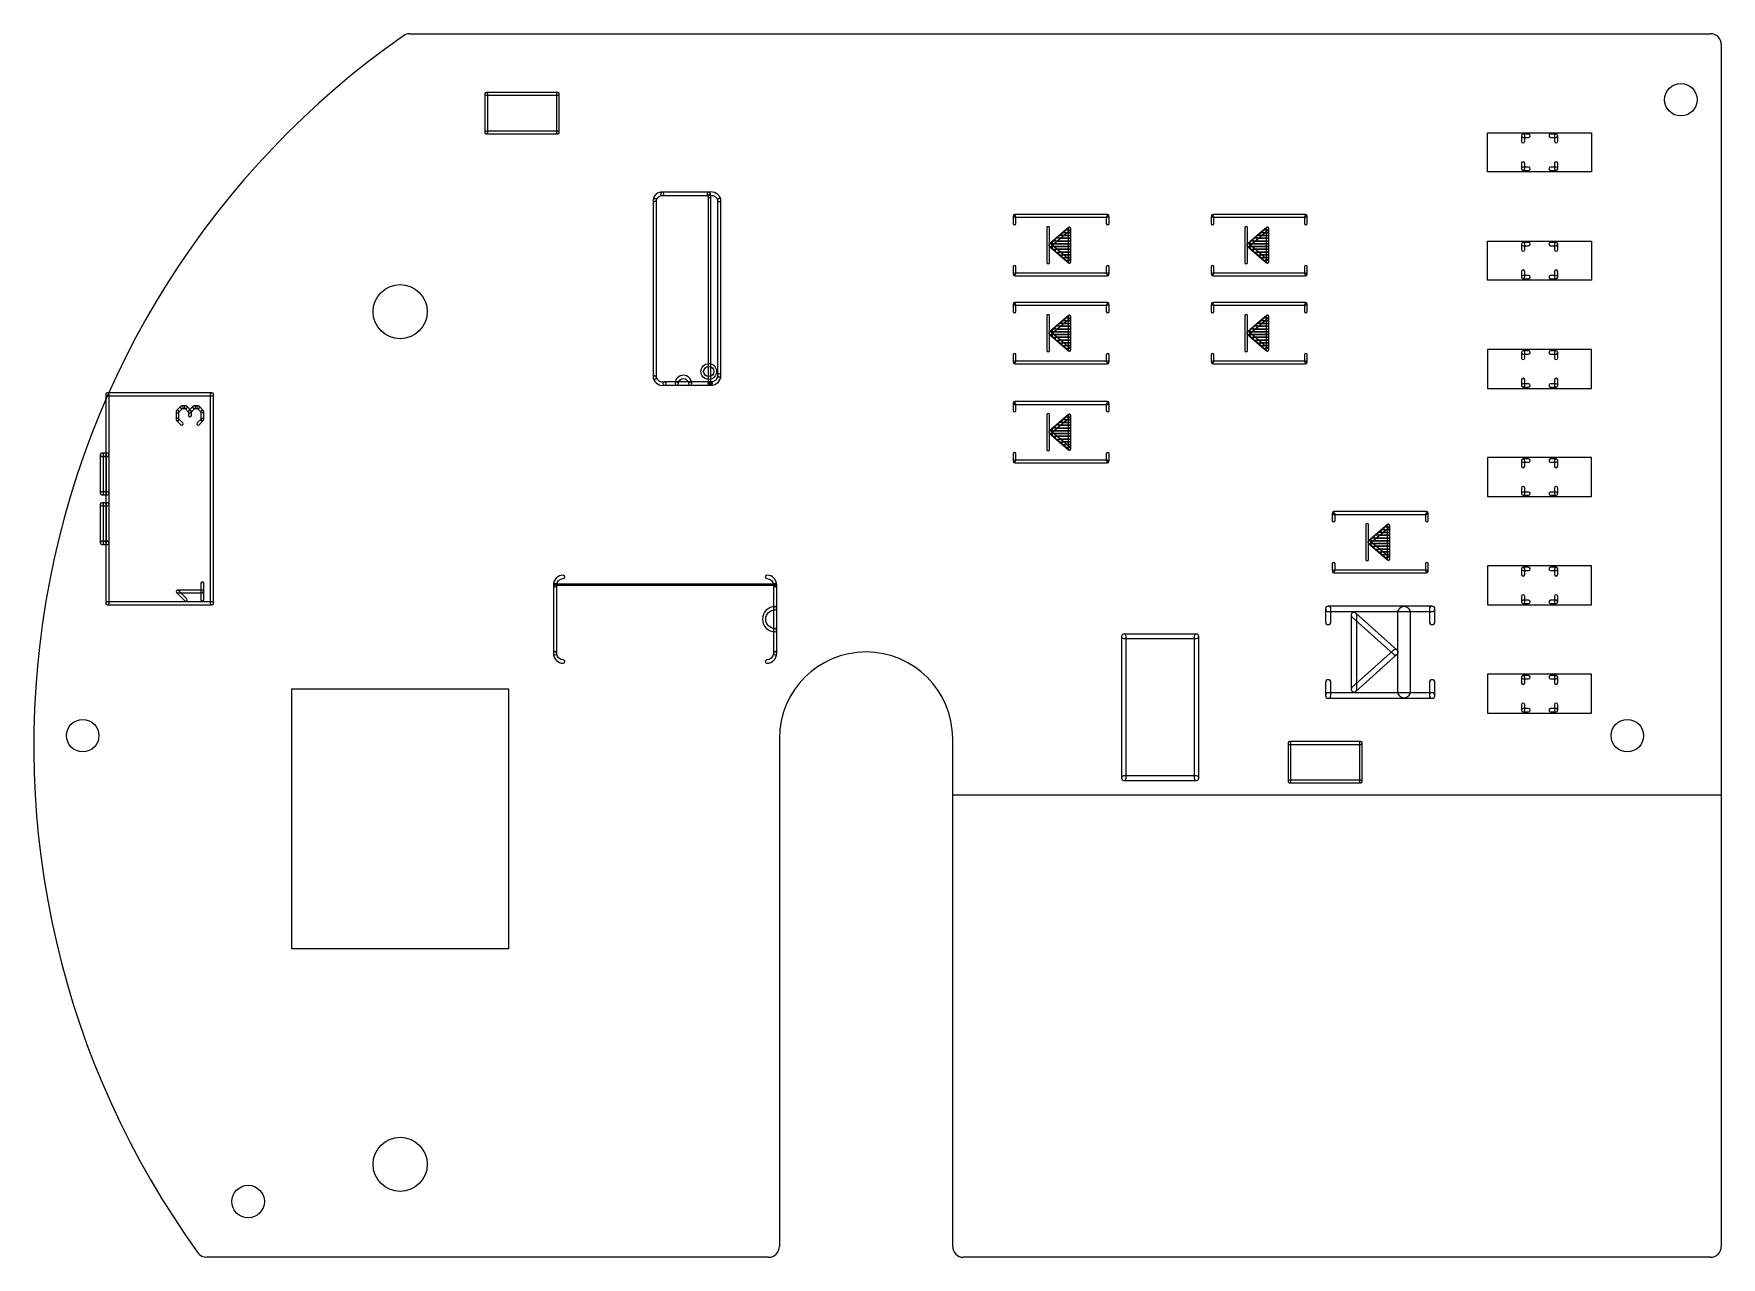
# Model space of a CAD drawing. Extents: x -77.9 to 0, y 0 to 56.5.
import ezdxf

# ---------------------------------------------------------------- set-up
doc = ezdxf.new("R2010")
doc.units = 0
doc.layers.add('20', color=7, linetype='CONTINUOUS')
doc.layers.add('21', color=253, linetype='CONTINUOUS')

msp = doc.modelspace()

# ---------------------------------------------------------------- linework, layer by layer
at = {"layer": '20'}
for p, q in [((-60.5647, 56.5), (-0.5, 56.5)), ((0, 56), (0, 21.336)), ((-43.4888, 23.952), (-43.4888, 0.5)), ((-35.4888, 21.336), (-35.4888, 23.952)), ((-35.4888, 0.5), (-35.4888, 21.336)), ((0, 21.336), (-35.4888, 21.336)), ((0, 21.336), (0, 0.5)), ((-43.9888, 0), (-69.9348, 0)), ((-0.5, 0), (-34.9888, 0))]:
    msp.add_line(p, q, dxfattribs=at)
for centre, radius in [((-1.8649, 53.4535), 0.75), ((-61, 43.6645), 1.25), ((-75.6591, 24.0864), 0.75), ((-4.3391, 24.0864), 0.75), ((-61, 4.2932), 1.25), ((-68.0216, 2.5721), 0.75)]:
    msp.add_circle(centre, radius, dxfattribs=at)
for centre, radius, start, end in [((-37.9194, 23.6358), 40, 124.9805, 215.8536), ((-60.5647, 56), 0.5, 90.0002, 124.9808), ((-0.5, 56), 0.5, 0, 90), ((-39.4888, 23.952), 4, 0, 180), ((-69.9348, 0.5), 0.5, 215.8538, 270.0002), ((-43.9888, 0.5), 0.5, 270, 0), ((-34.9888, 0.5), 0.5, 180, 270), ((-0.5, 0.5), 0.5, 270, 0)]:
    msp.add_arc(centre, radius, start, end, dxfattribs=at)
at = {"layer": '21'}
for p, q in [((-10.7863, 51.9242), (-5.9863, 51.9242)), ((-10.7863, 50.1242), (-10.7863, 51.9242)), ((-5.9863, 51.9242), (-5.9863, 50.1242)), ((-5.9863, 50.1242), (-10.7863, 50.1242)), ((-10.7863, 46.9242), (-5.9863, 46.9242)), ((-10.7863, 45.1242), (-10.7863, 46.9242)), ((-5.9863, 46.9242), (-5.9863, 45.1242)), ((-5.9863, 45.1242), (-10.7863, 45.1242)), ((-10.7863, 41.9242), (-10.7863, 40.1242)), ((-5.9863, 41.9242), (-10.7863, 41.9242)), ((-5.9863, 40.1242), (-5.9863, 41.9242)), ((-10.7863, 40.1242), (-5.9863, 40.1242)), ((-10.7863, 36.9242), (-10.7863, 35.1242)), ((-5.9863, 36.9242), (-10.7863, 36.9242)), ((-5.9863, 35.1242), (-5.9863, 36.9242)), ((-10.7863, 35.1242), (-5.9863, 35.1242)), ((-10.7863, 31.9242), (-10.7863, 30.1242)), ((-5.9863, 31.9242), (-10.7863, 31.9242)), ((-5.9863, 30.1242), (-5.9863, 31.9242)), ((-10.7863, 30.1242), (-5.9863, 30.1242)), ((-10.7863, 26.9242), (-10.7863, 25.1242)), ((-5.9863, 26.9242), (-10.7863, 26.9242)), ((-5.9863, 25.1242), (-5.9863, 26.9242)), ((-66, 26.25), (-56, 26.25)), ((-66, 14.25), (-66, 26.25)), ((-56, 26.25), (-56, 14.25)), ((-10.7863, 25.1242), (-5.9863, 25.1242)), ((-56, 14.25), (-66, 14.25))]:
    msp.add_line(p, q, dxfattribs=at)
for points in [[(-56.9595, 51.943), (-56.9595, 53.721, 1), (-57.0865, 53.721), (-57.0865, 51.943, 1)], [(-57.023, 53.6575), (-53.721, 53.6575, 1), (-53.721, 53.7845), (-57.023, 53.7845, 1)], [(-53.7845, 53.721), (-53.7845, 51.943, 1), (-53.6575, 51.943), (-53.6575, 53.721, 1)], [(-53.721, 52.0065), (-57.023, 52.0065, 1), (-57.023, 51.8795), (-53.721, 51.8795, 1)], [(-9.1483, 51.71), (-8.8943, 51.71, 1), (-8.8943, 51.8624), (-9.1483, 51.8624, 1)], [(-9.2245, 51.7862), (-9.2245, 51.5322, 1), (-9.0721, 51.5322), (-9.0721, 51.7862, 1)], [(-7.6243, 51.8624), (-7.8783, 51.8624, 1), (-7.8783, 51.71), (-7.6243, 51.71, 1)], [(-7.7005, 51.7862), (-7.7005, 51.5322, 1), (-7.5481, 51.5322), (-7.5481, 51.7862, 1)], [(-9.0721, 50.2622), (-9.0721, 50.5162, 1), (-9.2245, 50.5162), (-9.2245, 50.2622, 1)], [(-8.8943, 50.3384), (-9.1483, 50.3384, 1), (-9.1483, 50.186), (-8.8943, 50.186, 1)], [(-7.6243, 50.3384), (-7.8783, 50.3384, 1), (-7.8783, 50.186), (-7.6243, 50.186, 1)], [(-7.7005, 50.5162), (-7.7005, 50.2622, 1), (-7.5481, 50.2622), (-7.5481, 50.5162, 1)], [(-48.9041, 49.0282, 1), (-48.8895, 49.1798, 0.4142), (-49.3136, 48.8303, 1), (-49.162, 48.8157, -0.4142)], [(-46.7472, 49.1802), (-48.8968, 49.1802, 1), (-48.8968, 49.0278), (-46.7472, 49.0278, 1)], [(-46.6479, 49.0228), (-46.6733, 49.1228, 1), (-46.8211, 49.0852), (-46.7957, 48.9852, 1)], [(-46.3399, 48.8037, 1), (-46.1925, 48.8423, 0.4142), (-46.7665, 49.1777, 1), (-46.7279, 49.0303, -0.4142)], [(-49.314, 48.823), (-49.314, 40.625, 1), (-49.1616, 40.625), (-49.1616, 48.823, 1)], [(-46.6583, 40.344), (-46.6583, 49.004, 1), (-46.7853, 49.004), (-46.7853, 40.344, 1)], [(-46.19, 40.725), (-46.19, 48.823, 1), (-46.3424, 48.823), (-46.3424, 40.725, 1)], [(-32.6935, 48.036), (-32.6935, 47.736, 1), (-32.5665, 47.736), (-32.5665, 48.036, 1)], [(-32.625, 48.0225), (-28.335, 48.0225, 1), (-28.335, 48.1495), (-32.625, 48.1495, 1)], [(-31.0165, 45.936), (-31.0165, 47.536, 1), (-31.1435, 47.536), (-31.1435, 45.936, 1)], [(-30.9467, 46.6878), (-30.0577, 47.4498, 1), (-30.1403, 47.5462), (-31.0293, 46.7842, 1)], [(-30.1625, 47.498), (-30.1625, 45.974, 1), (-30.0355, 45.974), (-30.0355, 47.498, 1)], [(-28.3935, 48.036), (-28.3935, 47.736, 1), (-28.2665, 47.736), (-28.2665, 48.036, 1)], [(-23.5495, 48.036), (-23.5495, 47.736, 1), (-23.4225, 47.736), (-23.4225, 48.036, 1)], [(-23.481, 48.0225), (-19.191, 48.0225, 1), (-19.191, 48.1495), (-23.481, 48.1495, 1)], [(-21.8725, 45.936), (-21.8725, 47.536, 1), (-21.9995, 47.536), (-21.9995, 45.936, 1)], [(-21.8027, 46.6878), (-20.9137, 47.4498, 1), (-20.9963, 47.5462), (-21.8853, 46.7842, 1)], [(-21.0185, 47.498), (-21.0185, 45.974, 1), (-20.8915, 45.974), (-20.8915, 47.498, 1)], [(-19.2495, 48.036), (-19.2495, 47.736, 1), (-19.1225, 47.736), (-19.1225, 48.036, 1)], [(-30.0577, 46.0222), (-30.9467, 46.7842, 1), (-31.0293, 46.6878), (-30.1403, 45.9258, 1)], [(-30.099, 46.7995), (-30.988, 46.7995, 1), (-30.988, 46.6725), (-30.099, 46.6725, 1)], [(-30.099, 46.9265), (-30.8398, 46.9265, 1), (-30.8398, 46.7995), (-30.099, 46.7995, 1)], [(-30.099, 47.0535), (-30.6917, 47.0535, 1), (-30.6917, 46.9265), (-30.099, 46.9265, 1)], [(-30.099, 47.1805), (-30.5435, 47.1805, 1), (-30.5435, 47.0535), (-30.099, 47.0535, 1)], [(-30.099, 47.3075), (-30.3953, 47.3075, 1), (-30.3953, 47.1805), (-30.099, 47.1805, 1)], [(-30.099, 47.4345), (-30.2472, 47.4345, 1), (-30.2472, 47.3075), (-30.099, 47.3075, 1)], [(-20.9137, 46.0222), (-21.8027, 46.7842, 1), (-21.8853, 46.6878), (-20.9963, 45.9258, 1)], [(-20.955, 46.7995), (-21.844, 46.7995, 1), (-21.844, 46.6725), (-20.955, 46.6725, 1)], [(-20.955, 46.9265), (-21.6958, 46.9265, 1), (-21.6958, 46.7995), (-20.955, 46.7995, 1)], [(-20.955, 47.0535), (-21.5477, 47.0535, 1), (-21.5477, 46.9265), (-20.955, 46.9265, 1)], [(-20.955, 47.1805), (-21.3995, 47.1805, 1), (-21.3995, 47.0535), (-20.955, 47.0535, 1)], [(-20.955, 47.3075), (-21.2513, 47.3075, 1), (-21.2513, 47.1805), (-20.955, 47.1805, 1)], [(-20.955, 47.4345), (-21.1032, 47.4345, 1), (-21.1032, 47.3075), (-20.955, 47.3075, 1)], [(-9.1483, 46.71), (-8.8943, 46.71, 1), (-8.8943, 46.8624), (-9.1483, 46.8624, 1)], [(-9.2245, 46.7862), (-9.2245, 46.5322, 1), (-9.0721, 46.5322), (-9.0721, 46.7862, 1)], [(-7.6243, 46.8624), (-7.8783, 46.8624, 1), (-7.8783, 46.71), (-7.6243, 46.71, 1)], [(-7.7005, 46.7862), (-7.7005, 46.5322, 1), (-7.5481, 46.5322), (-7.5481, 46.7862, 1)], [(-30.099, 46.6725), (-30.8398, 46.6725, 1), (-30.8398, 46.5455), (-30.099, 46.5455, 1)], [(-30.099, 46.5455), (-30.6917, 46.5455, 1), (-30.6917, 46.4185), (-30.099, 46.4185, 1)], [(-30.099, 46.4185), (-30.5435, 46.4185, 1), (-30.5435, 46.2915), (-30.099, 46.2915, 1)], [(-30.099, 46.2915), (-30.3953, 46.2915, 1), (-30.3953, 46.1645), (-30.099, 46.1645, 1)], [(-30.099, 46.1645), (-30.2472, 46.1645, 1), (-30.2472, 46.0375), (-30.099, 46.0375, 1)], [(-20.955, 46.6725), (-21.6958, 46.6725, 1), (-21.6958, 46.5455), (-20.955, 46.5455, 1)], [(-20.955, 46.5455), (-21.5477, 46.5455, 1), (-21.5477, 46.4185), (-20.955, 46.4185, 1)], [(-20.955, 46.4185), (-21.3995, 46.4185, 1), (-21.3995, 46.2915), (-20.955, 46.2915, 1)], [(-20.955, 46.2915), (-21.2513, 46.2915, 1), (-21.2513, 46.1645), (-20.955, 46.1645, 1)], [(-20.955, 46.1645), (-21.1032, 46.1645, 1), (-21.1032, 46.0375), (-20.955, 46.0375, 1)], [(-32.5665, 45.436), (-32.5665, 45.736, 1), (-32.6935, 45.736), (-32.6935, 45.436, 1)], [(-28.335, 45.4495), (-32.625, 45.4495, 1), (-32.625, 45.3225), (-28.335, 45.3225, 1)], [(-28.2665, 45.436), (-28.2665, 45.736, 1), (-28.3935, 45.736), (-28.3935, 45.436, 1)], [(-23.4225, 45.436), (-23.4225, 45.736, 1), (-23.5495, 45.736), (-23.5495, 45.436, 1)], [(-19.191, 45.4495), (-23.481, 45.4495, 1), (-23.481, 45.3225), (-19.191, 45.3225, 1)], [(-19.1225, 45.436), (-19.1225, 45.736, 1), (-19.2495, 45.736), (-19.2495, 45.436, 1)], [(-9.0721, 45.2622), (-9.0721, 45.5162, 1), (-9.2245, 45.5162), (-9.2245, 45.2622, 1)], [(-8.8943, 45.3384), (-9.1483, 45.3384, 1), (-9.1483, 45.186), (-8.8943, 45.186, 1)], [(-7.6243, 45.3384), (-7.8783, 45.3384, 1), (-7.8783, 45.186), (-7.6243, 45.186, 1)], [(-7.7005, 45.5162), (-7.7005, 45.2622, 1), (-7.5481, 45.2622), (-7.5481, 45.5162, 1)], [(-32.6935, 43.972), (-32.6935, 43.672, 1), (-32.5665, 43.672), (-32.5665, 43.972, 1)], [(-32.625, 43.9585), (-28.335, 43.9585, 1), (-28.335, 44.0855), (-32.625, 44.0855, 1)], [(-28.3935, 43.972), (-28.3935, 43.672, 1), (-28.2665, 43.672), (-28.2665, 43.972, 1)], [(-23.5495, 43.972), (-23.5495, 43.672, 1), (-23.4225, 43.672), (-23.4225, 43.972, 1)], [(-23.481, 43.9585), (-19.191, 43.9585, 1), (-19.191, 44.0855), (-23.481, 44.0855, 1)], [(-19.2495, 43.972), (-19.2495, 43.672, 1), (-19.1225, 43.672), (-19.1225, 43.972, 1)], [(-31.0165, 41.872), (-31.0165, 43.472, 1), (-31.1435, 43.472), (-31.1435, 41.872, 1)], [(-30.9467, 42.6238), (-30.0577, 43.3858, 1), (-30.1403, 43.4822), (-31.0293, 42.7202, 1)], [(-30.099, 42.8625), (-30.8398, 42.8625, 1), (-30.8398, 42.7355), (-30.099, 42.7355, 1)], [(-30.099, 42.9895), (-30.6917, 42.9895, 1), (-30.6917, 42.8625), (-30.099, 42.8625, 1)], [(-30.099, 43.1165), (-30.5435, 43.1165, 1), (-30.5435, 42.9895), (-30.099, 42.9895, 1)], [(-30.099, 43.2435), (-30.3953, 43.2435, 1), (-30.3953, 43.1165), (-30.099, 43.1165, 1)], [(-30.099, 43.3705), (-30.2472, 43.3705, 1), (-30.2472, 43.2435), (-30.099, 43.2435, 1)], [(-30.1625, 43.434), (-30.1625, 41.91, 1), (-30.0355, 41.91), (-30.0355, 43.434, 1)], [(-21.8725, 41.872), (-21.8725, 43.472, 1), (-21.9995, 43.472), (-21.9995, 41.872, 1)], [(-21.8027, 42.6238), (-20.9137, 43.3858, 1), (-20.9963, 43.4822), (-21.8853, 42.7202, 1)], [(-20.955, 42.8625), (-21.6958, 42.8625, 1), (-21.6958, 42.7355), (-20.955, 42.7355, 1)], [(-20.955, 42.9895), (-21.5477, 42.9895, 1), (-21.5477, 42.8625), (-20.955, 42.8625, 1)], [(-20.955, 43.1165), (-21.3995, 43.1165, 1), (-21.3995, 42.9895), (-20.955, 42.9895, 1)], [(-20.955, 43.2435), (-21.2513, 43.2435, 1), (-21.2513, 43.1165), (-20.955, 43.1165, 1)], [(-20.955, 43.3705), (-21.1032, 43.3705, 1), (-21.1032, 43.2435), (-20.955, 43.2435, 1)], [(-21.0185, 43.434), (-21.0185, 41.91, 1), (-20.8915, 41.91), (-20.8915, 43.434, 1)], [(-30.0577, 41.9582), (-30.9467, 42.7202, 1), (-31.0293, 42.6238), (-30.1403, 41.8618, 1)], [(-30.099, 42.7355), (-30.988, 42.7355, 1), (-30.988, 42.6085), (-30.099, 42.6085, 1)], [(-30.099, 42.6085), (-30.8398, 42.6085, 1), (-30.8398, 42.4815), (-30.099, 42.4815, 1)], [(-30.099, 42.4815), (-30.6917, 42.4815, 1), (-30.6917, 42.3545), (-30.099, 42.3545, 1)], [(-30.099, 42.3545), (-30.5435, 42.3545, 1), (-30.5435, 42.2275), (-30.099, 42.2275, 1)], [(-30.099, 42.2275), (-30.3953, 42.2275, 1), (-30.3953, 42.1005), (-30.099, 42.1005, 1)], [(-30.099, 42.1005), (-30.2472, 42.1005, 1), (-30.2472, 41.9735), (-30.099, 41.9735, 1)], [(-20.9137, 41.9582), (-21.8027, 42.7202, 1), (-21.8853, 42.6238), (-20.9963, 41.8618, 1)], [(-20.955, 42.7355), (-21.844, 42.7355, 1), (-21.844, 42.6085), (-20.955, 42.6085, 1)], [(-20.955, 42.6085), (-21.6958, 42.6085, 1), (-21.6958, 42.4815), (-20.955, 42.4815, 1)], [(-20.955, 42.4815), (-21.5477, 42.4815, 1), (-21.5477, 42.3545), (-20.955, 42.3545, 1)], [(-20.955, 42.3545), (-21.3995, 42.3545, 1), (-21.3995, 42.2275), (-20.955, 42.2275, 1)], [(-20.955, 42.2275), (-21.2513, 42.2275, 1), (-21.2513, 42.1005), (-20.955, 42.1005, 1)], [(-20.955, 42.1005), (-21.1032, 42.1005, 1), (-21.1032, 41.9735), (-20.955, 41.9735, 1)], [(-32.5665, 41.372), (-32.5665, 41.672, 1), (-32.6935, 41.672), (-32.6935, 41.372, 1)], [(-28.335, 41.3855), (-32.625, 41.3855, 1), (-32.625, 41.2585), (-28.335, 41.2585, 1)], [(-28.2665, 41.372), (-28.2665, 41.672, 1), (-28.3935, 41.672), (-28.3935, 41.372, 1)], [(-23.4225, 41.372), (-23.4225, 41.672, 1), (-23.5495, 41.672), (-23.5495, 41.372, 1)], [(-19.191, 41.3855), (-23.481, 41.3855, 1), (-23.481, 41.2585), (-19.191, 41.2585, 1)], [(-19.1225, 41.372), (-19.1225, 41.672, 1), (-19.2495, 41.672), (-19.2495, 41.372, 1)], [(-8.8943, 41.8624), (-9.1483, 41.8624, 1), (-9.1483, 41.71), (-8.8943, 41.71, 1)], [(-9.2245, 41.7862), (-9.2245, 41.5322, 1), (-9.0721, 41.5322), (-9.0721, 41.7862, 1)], [(-7.6243, 41.8624), (-7.8783, 41.8624, 1), (-7.8783, 41.71), (-7.6243, 41.71, 1)], [(-7.5481, 41.5322), (-7.5481, 41.7862, 1), (-7.7005, 41.7862), (-7.7005, 41.5322, 1)], [(-49.1634, 40.6415, 1), (-49.3122, 40.6085, 0.4142), (-48.7803, 40.2696, 1), (-48.8133, 40.4184, -0.4142)], [(-47.6902, 40.344, 1), (-47.5378, 40.344, 1), (-48.3062, 40.344, 1), (-48.1538, 40.344, -1)], [(-46.6472, 40.4202, 1), (-46.6472, 40.2678, 0.4142), (-46.19, 40.725, 1), (-46.3424, 40.725, -0.4142)], [(-9.2245, 40.5162), (-9.2245, 40.2622, 1), (-9.0721, 40.2622), (-9.0721, 40.5162, 1)], [(-7.5481, 40.2622), (-7.5481, 40.5162, 1), (-7.7005, 40.5162), (-7.7005, 40.2622, 1)], [(-74.516, 39.7728), (-69.69, 39.7728, 1), (-69.69, 39.9252), (-74.516, 39.9252, 1)], [(-74.5922, 39.849), (-74.5922, 37.055, 1), (-74.4398, 37.055), (-74.4398, 39.849, 1)], [(-69.6138, 30.197), (-69.6138, 39.849, 1), (-69.7662, 39.849), (-69.7662, 30.197, 1)], [(-48.7968, 40.2678), (-48.23, 40.2678, 1), (-48.23, 40.4202), (-48.7968, 40.4202, 1)], [(-48.23, 40.2678), (-47.614, 40.2678, 1), (-47.614, 40.4202), (-48.23, 40.4202, 1)], [(-47.614, 40.2678), (-46.7218, 40.2678, 1), (-46.7218, 40.4202), (-47.614, 40.4202, 1)], [(-46.7218, 40.2678), (-46.6472, 40.2678, 1), (-46.6472, 40.4202), (-46.7218, 40.4202, 1)], [(-9.1483, 40.186), (-8.8943, 40.186, 1), (-8.8943, 40.3384), (-9.1483, 40.3384, 1)], [(-7.8783, 40.186), (-7.6243, 40.186, 1), (-7.6243, 40.3384), (-7.8783, 40.3384, 1)], [(-71.2336, 39.0162), (-71.0429, 39.2069, 1), (-71.1327, 39.2967), (-71.3234, 39.106, 1)], [(-71.215, 38.6798), (-71.215, 39.0611, 1), (-71.342, 39.0611), (-71.342, 38.6798, 1)], [(-71.0878, 39.1883), (-70.8971, 39.1883, 1), (-70.8971, 39.3153), (-71.0878, 39.3153, 1)], [(-70.9421, 39.2069), (-70.7514, 39.0162, 1), (-70.6616, 39.106), (-70.8522, 39.2967, 1)], [(-70.6616, 39.0162), (-70.4709, 39.2069, 1), (-70.5607, 39.2967), (-70.7514, 39.106, 1)], [(-70.77, 39.0611), (-70.77, 38.8704, 1), (-70.643, 38.8704), (-70.643, 39.0611, 1)], [(-70.5158, 39.1883), (-70.3252, 39.1883, 1), (-70.3252, 39.3153), (-70.5158, 39.3153, 1)], [(-70.3701, 39.2069), (-70.1794, 39.0162, 1), (-70.0896, 39.106), (-70.2803, 39.2967, 1)], [(-70.198, 39.0611), (-70.198, 38.6798, 1), (-70.071, 38.6798), (-70.071, 39.0611, 1)], [(-32.6935, 39.4), (-32.6935, 39.1, 1), (-32.5665, 39.1), (-32.5665, 39.4, 1)], [(-32.625, 39.3865), (-28.335, 39.3865, 1), (-28.335, 39.5135), (-32.625, 39.5135, 1)], [(-31.0165, 37.3), (-31.0165, 38.9, 1), (-31.1435, 38.9), (-31.1435, 37.3, 1)], [(-28.3935, 39.4), (-28.3935, 39.1, 1), (-28.2665, 39.1), (-28.2665, 39.4, 1)], [(-71.0429, 38.534), (-71.2336, 38.7247, 1), (-71.3234, 38.6349), (-71.1327, 38.4442, 1)], [(-70.1794, 38.7247), (-70.3701, 38.534, 1), (-70.2803, 38.4442), (-70.0896, 38.6349, 1)], [(-30.9467, 38.0518), (-30.0577, 38.8138, 1), (-30.1403, 38.9102), (-31.0293, 38.1482, 1)], [(-30.099, 38.2905), (-30.8398, 38.2905, 1), (-30.8398, 38.1635), (-30.099, 38.1635, 1)], [(-30.099, 38.4175), (-30.6917, 38.4175, 1), (-30.6917, 38.2905), (-30.099, 38.2905, 1)], [(-30.099, 38.5445), (-30.5435, 38.5445, 1), (-30.5435, 38.4175), (-30.099, 38.4175, 1)], [(-30.099, 38.6715), (-30.3953, 38.6715, 1), (-30.3953, 38.5445), (-30.099, 38.5445, 1)], [(-30.099, 38.7985), (-30.2472, 38.7985, 1), (-30.2472, 38.6715), (-30.099, 38.6715, 1)], [(-30.1625, 38.862), (-30.1625, 37.338, 1), (-30.0355, 37.338), (-30.0355, 38.862, 1)], [(-30.0577, 37.3862), (-30.9467, 38.1482, 1), (-31.0293, 38.0518), (-30.1403, 37.2898, 1)], [(-30.099, 38.1635), (-30.988, 38.1635, 1), (-30.988, 38.0365), (-30.099, 38.0365, 1)], [(-30.099, 38.0365), (-30.8398, 38.0365, 1), (-30.8398, 37.9095), (-30.099, 37.9095, 1)], [(-30.099, 37.9095), (-30.6917, 37.9095, 1), (-30.6917, 37.7825), (-30.099, 37.7825, 1)], [(-30.099, 37.7825), (-30.5435, 37.7825, 1), (-30.5435, 37.6555), (-30.099, 37.6555, 1)], [(-30.099, 37.6555), (-30.3953, 37.6555, 1), (-30.3953, 37.5285), (-30.099, 37.5285, 1)], [(-30.099, 37.5285), (-30.2472, 37.5285, 1), (-30.2472, 37.4015), (-30.099, 37.4015, 1)], [(-74.643, 37.1312), (-74.77, 37.1312, 1), (-74.77, 36.9788), (-74.643, 36.9788, 1)], [(-74.6938, 35.277), (-74.6938, 37.055, 1), (-74.8462, 37.055), (-74.8462, 35.277, 1)], [(-74.516, 37.1312), (-74.643, 37.1312, 1), (-74.643, 36.9788), (-74.516, 36.9788, 1)], [(-74.7192, 37.055), (-74.7192, 35.277, 1), (-74.5668, 35.277), (-74.5668, 37.055, 1)], [(-74.5922, 37.055), (-74.5922, 35.277, 1), (-74.4398, 35.277), (-74.4398, 37.055, 1)], [(-32.5665, 36.8), (-32.5665, 37.1, 1), (-32.6935, 37.1), (-32.6935, 36.8, 1)], [(-28.335, 36.8135), (-32.625, 36.8135, 1), (-32.625, 36.6865), (-28.335, 36.6865, 1)], [(-28.2665, 36.8), (-28.2665, 37.1, 1), (-28.3935, 37.1), (-28.3935, 36.8, 1)], [(-8.8943, 36.8624), (-9.1483, 36.8624, 1), (-9.1483, 36.71), (-8.8943, 36.71, 1)], [(-9.2245, 36.7862), (-9.2245, 36.5322, 1), (-9.0721, 36.5322), (-9.0721, 36.7862, 1)], [(-7.6243, 36.8624), (-7.8783, 36.8624, 1), (-7.8783, 36.71), (-7.6243, 36.71, 1)], [(-7.5481, 36.5322), (-7.5481, 36.7862, 1), (-7.7005, 36.7862), (-7.7005, 36.5322, 1)], [(-74.77, 35.2008), (-74.643, 35.2008, 1), (-74.643, 35.3532), (-74.77, 35.3532, 1)], [(-74.643, 35.2008), (-74.516, 35.2008, 1), (-74.516, 35.3532), (-74.643, 35.3532, 1)], [(-74.5922, 35.277), (-74.5922, 34.769, 1), (-74.4398, 34.769), (-74.4398, 35.277, 1)], [(-9.2245, 35.5162), (-9.2245, 35.2622, 1), (-9.0721, 35.2622), (-9.0721, 35.5162, 1)], [(-9.1483, 35.186), (-8.8943, 35.186, 1), (-8.8943, 35.3384), (-9.1483, 35.3384, 1)], [(-7.8783, 35.186), (-7.6243, 35.186, 1), (-7.6243, 35.3384), (-7.8783, 35.3384, 1)], [(-7.5481, 35.2622), (-7.5481, 35.5162, 1), (-7.7005, 35.5162), (-7.7005, 35.2622, 1)], [(-74.6938, 32.991), (-74.6938, 34.769, 1), (-74.8462, 34.769), (-74.8462, 32.991, 1)], [(-74.77, 34.6928), (-74.643, 34.6928, 1), (-74.643, 34.8452), (-74.77, 34.8452, 1)], [(-74.643, 34.6928), (-74.516, 34.6928, 1), (-74.516, 34.8452), (-74.643, 34.8452, 1)], [(-74.7192, 34.769), (-74.7192, 32.991, 1), (-74.5668, 32.991), (-74.5668, 34.769, 1)], [(-74.5922, 34.769), (-74.5922, 32.991, 1), (-74.4398, 32.991), (-74.4398, 34.769, 1)], [(-17.9615, 34.32), (-17.9615, 34.02, 1), (-17.8345, 34.02), (-17.8345, 34.32, 1)], [(-17.893, 34.3065), (-13.603, 34.3065, 1), (-13.603, 34.4335), (-17.893, 34.4335, 1)], [(-13.6615, 34.32), (-13.6615, 34.02, 1), (-13.5345, 34.02), (-13.5345, 34.32, 1)], [(-16.2845, 32.22), (-16.2845, 33.82, 1), (-16.4115, 33.82), (-16.4115, 32.22, 1)], [(-16.2147, 32.9718), (-15.3257, 33.7338, 1), (-15.4083, 33.8302), (-16.2973, 33.0682, 1)], [(-15.367, 33.5915), (-15.6633, 33.5915, 1), (-15.6633, 33.4645), (-15.367, 33.4645, 1)], [(-15.367, 33.7185), (-15.5152, 33.7185, 1), (-15.5152, 33.5915), (-15.367, 33.5915, 1)], [(-15.4305, 33.782), (-15.4305, 32.258, 1), (-15.3035, 32.258), (-15.3035, 33.782, 1)], [(-74.77, 32.9148), (-74.643, 32.9148, 1), (-74.643, 33.0672), (-74.77, 33.0672, 1)], [(-74.643, 32.9148), (-74.516, 32.9148, 1), (-74.516, 33.0672), (-74.643, 33.0672, 1)], [(-74.5922, 32.991), (-74.5922, 30.197, 1), (-74.4398, 30.197), (-74.4398, 32.991, 1)], [(-15.3257, 32.3062), (-16.2147, 33.0682, 1), (-16.2973, 32.9718), (-15.4083, 32.2098, 1)], [(-15.367, 33.0835), (-16.256, 33.0835, 1), (-16.256, 32.9565), (-15.367, 32.9565, 1)], [(-15.367, 33.2105), (-16.1078, 33.2105, 1), (-16.1078, 33.0835), (-15.367, 33.0835, 1)], [(-15.367, 32.9565), (-16.1078, 32.9565, 1), (-16.1078, 32.8295), (-15.367, 32.8295, 1)], [(-15.367, 33.3375), (-15.9597, 33.3375, 1), (-15.9597, 33.2105), (-15.367, 33.2105, 1)], [(-15.367, 32.8295), (-15.9597, 32.8295, 1), (-15.9597, 32.7025), (-15.367, 32.7025, 1)], [(-15.367, 33.4645), (-15.8115, 33.4645, 1), (-15.8115, 33.3375), (-15.367, 33.3375, 1)], [(-17.8345, 31.72), (-17.8345, 32.02, 1), (-17.9615, 32.02), (-17.9615, 31.72, 1)], [(-15.367, 32.7025), (-15.8115, 32.7025, 1), (-15.8115, 32.5755), (-15.367, 32.5755, 1)], [(-15.367, 32.5755), (-15.6633, 32.5755, 1), (-15.6633, 32.4485), (-15.367, 32.4485, 1)], [(-15.367, 32.4485), (-15.5152, 32.4485, 1), (-15.5152, 32.3215), (-15.367, 32.3215, 1)], [(-13.5345, 31.72), (-13.5345, 32.02, 1), (-13.6615, 32.02), (-13.6615, 31.72, 1)], [(-70.071, 30.3611), (-70.071, 31.1238, 1), (-70.198, 31.1238), (-70.198, 30.3611, 1)], [(-53.467, 31.3436, 1), (-53.467, 31.496, 0.4142), (-53.9242, 31.0388, 1), (-53.7718, 31.0388, -0.4142)], [(-43.7642, 31.0388, 1), (-43.6118, 31.0388, 0.4142), (-44.069, 31.496, 1), (-44.069, 31.3436, -0.4142)], [(-13.603, 31.7335), (-17.893, 31.7335, 1), (-17.893, 31.6065), (-13.603, 31.6065, 1)], [(-8.8943, 31.8624), (-9.1483, 31.8624, 1), (-9.1483, 31.71), (-8.8943, 31.71, 1)], [(-9.2245, 31.7862), (-9.2245, 31.5322, 1), (-9.0721, 31.5322), (-9.0721, 31.7862, 1)], [(-7.6243, 31.8624), (-7.8783, 31.8624, 1), (-7.8783, 31.71), (-7.6243, 31.71, 1)], [(-7.5481, 31.5322), (-7.5481, 31.7862, 1), (-7.7005, 31.7862), (-7.7005, 31.5322, 1)], [(-70.8522, 30.406), (-71.2336, 30.7873, 1), (-71.3234, 30.6975), (-70.9421, 30.3162, 1)], [(-71.2785, 30.6789), (-70.1345, 30.6789, 1), (-70.1345, 30.8059), (-71.2785, 30.8059, 1)], [(-53.9242, 31.0388), (-53.9242, 27.8892, 1), (-53.7718, 27.8892), (-53.7718, 31.0388, 1)], [(-43.688, 31.0896), (-53.848, 31.0896, 1), (-53.848, 31.0388), (-43.688, 31.0388, 1)], [(-43.6118, 29.972), (-43.6118, 31.0388, 1), (-43.7642, 31.0388), (-43.7642, 29.972, 1)], [(-9.2245, 30.5162), (-9.2245, 30.2622, 1), (-9.0721, 30.2622), (-9.0721, 30.5162, 1)], [(-7.5481, 30.2622), (-7.5481, 30.5162, 1), (-7.7005, 30.5162), (-7.7005, 30.2622, 1)], [(-69.69, 30.2732), (-74.516, 30.2732, 1), (-74.516, 30.1208), (-69.69, 30.1208, 1)], [(-43.688, 29.8958, 1), (-43.688, 30.0482, 1), (-43.688, 28.8798, 1), (-43.688, 29.0322, -1)], [(-43.6118, 28.956), (-43.6118, 29.972, 1), (-43.7642, 29.972), (-43.7642, 28.956, 1)], [(-18.148, 29.813), (-13.348, 29.813, 1), (-13.348, 30.067), (-18.148, 30.067, 1)], [(-18.275, 29.94), (-18.275, 29.34, 1), (-18.021, 29.34), (-18.021, 29.94, 1)], [(-16.833, 26.224), (-16.833, 29.656, 1), (-17.087, 29.656), (-17.087, 26.224, 1)], [(-17.0448, 29.5615), (-15.1328, 27.8455, 1), (-14.9632, 28.0345), (-16.8752, 29.7505, 1)], [(-14.9528, 29.74), (-14.9528, 26.14, 1), (-14.3432, 26.14), (-14.3432, 29.74, 1)], [(-13.475, 29.94), (-13.475, 29.34, 1), (-13.221, 29.34), (-13.221, 29.94, 1)], [(-9.1483, 30.186), (-8.8943, 30.186, 1), (-8.8943, 30.3384), (-9.1483, 30.3384, 1)], [(-7.8783, 30.186), (-7.6243, 30.186, 1), (-7.6243, 30.3384), (-7.8783, 30.3384, 1)], [(-43.6118, 27.8892), (-43.6118, 28.956, 1), (-43.7642, 28.956), (-43.7642, 27.8892, 1)], [(-27.4844, 22.1234), (-27.4844, 28.6766, 1), (-27.6876, 28.6766), (-27.6876, 22.1234, 1)], [(-27.586, 28.575), (-24.23, 28.575, 1), (-24.23, 28.7782), (-27.586, 28.7782, 1)], [(-24.3316, 28.6766), (-24.3316, 22.1234, 1), (-24.1284, 22.1234), (-24.1284, 28.6766, 1)], [(-15.1328, 28.0345), (-17.0448, 26.3185, 1), (-16.8752, 26.1295), (-14.9632, 27.8455, 1)], [(-53.7718, 27.8892, 1), (-53.9242, 27.8892, 0.4142), (-53.467, 27.432, 1), (-53.467, 27.5844, -0.4142)], [(-44.069, 27.5844, 1), (-44.069, 27.432, 0.4142), (-43.6118, 27.8892, 1), (-43.7642, 27.8892, -0.4142)], [(-18.021, 25.94), (-18.021, 26.54, 1), (-18.275, 26.54), (-18.275, 25.94, 1)], [(-13.221, 25.94), (-13.221, 26.54, 1), (-13.475, 26.54), (-13.475, 25.94, 1)], [(-9.1483, 26.71), (-8.8943, 26.71, 1), (-8.8943, 26.8624), (-9.1483, 26.8624, 1)], [(-9.2245, 26.7862), (-9.2245, 26.5322, 1), (-9.0721, 26.5322), (-9.0721, 26.7862, 1)], [(-7.6243, 26.8624), (-7.8783, 26.8624, 1), (-7.8783, 26.71), (-7.6243, 26.71, 1)], [(-7.7005, 26.7862), (-7.7005, 26.5322, 1), (-7.5481, 26.5322), (-7.5481, 26.7862, 1)], [(-13.348, 26.067), (-18.148, 26.067, 1), (-18.148, 25.813), (-13.348, 25.813, 1)], [(-9.0721, 25.2622), (-9.0721, 25.5162, 1), (-9.2245, 25.5162), (-9.2245, 25.2622, 1)], [(-8.8943, 25.3384), (-9.1483, 25.3384, 1), (-9.1483, 25.186), (-8.8943, 25.186, 1)], [(-7.6243, 25.3384), (-7.8783, 25.3384, 1), (-7.8783, 25.186), (-7.6243, 25.186, 1)], [(-7.7005, 25.5162), (-7.7005, 25.2622, 1), (-7.5481, 25.2622), (-7.5481, 25.5162, 1)], [(-19.8755, 21.971), (-19.8755, 23.749, 1), (-20.0025, 23.749), (-20.0025, 21.971, 1)], [(-19.939, 23.6855), (-16.637, 23.6855, 1), (-16.637, 23.8125), (-19.939, 23.8125, 1)], [(-16.7005, 23.749), (-16.7005, 21.971, 1), (-16.5735, 21.971), (-16.5735, 23.749, 1)], [(-24.23, 22.225), (-27.586, 22.225, 1), (-27.586, 22.0218), (-24.23, 22.0218, 1)], [(-16.637, 22.0345), (-19.939, 22.0345, 1), (-19.939, 21.9075), (-16.637, 21.9075, 1)]]:
    msp.add_lwpolyline(points, format="xyb", close=True, dxfattribs=at)
for radius in [0.3635, 0.2365]:
    msp.add_circle((-46.752, 40.904), radius, dxfattribs=at)

doc.saveas('drawing.dxf')
